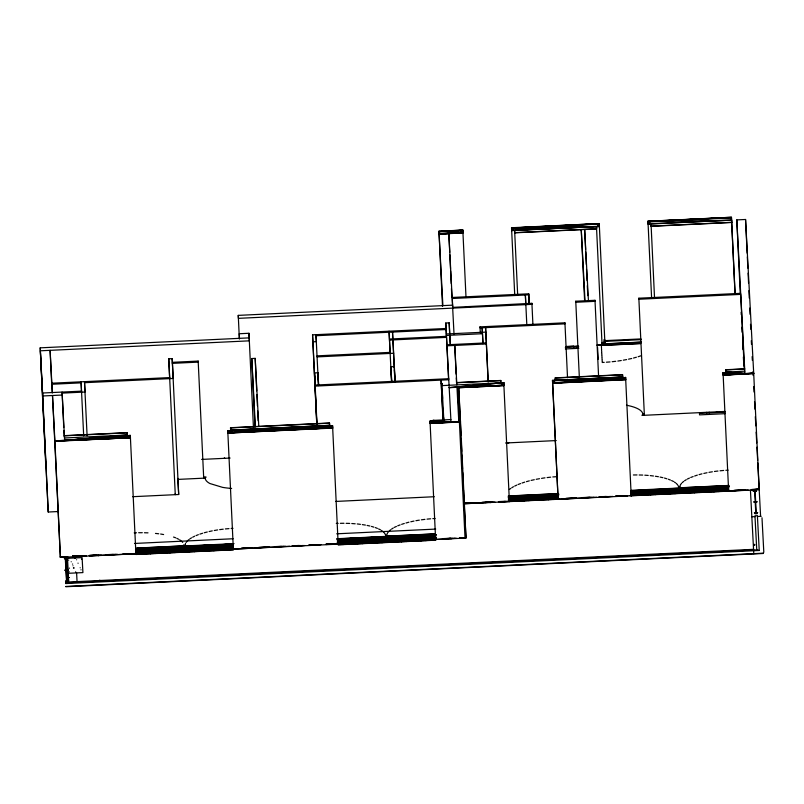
<?xml version="1.0" encoding="UTF-8"?>
<svg xmlns="http://www.w3.org/2000/svg" width="804" height="804" viewBox="0 0 804 804"><rect width="100%" height="100%" fill="white"/><g stroke="black" fill="none" stroke-linecap="round" stroke-linejoin="round"><path stroke-width="1.21" d="M386.593 536.137L386.774 535.102M679.621 487.797L679.812 486.752M386.895 534.429L387.387 533.303M679.933 486.078L680.425 484.963M185.372 544.218L185.543 543.363M185.071 545.976L185.232 544.891M485.887 502.721L486.068 502.198M387.819 532.63L388.644 531.514M680.857 484.289L681.671 483.174M186.216 542.419L187.01 541.303M74.953 557.956L74.41 558.016M77.988 563.142L78.119 563.232M389.377 530.851L390.593 529.756M509.364 489.485L510.761 488.4M682.405 482.511L683.621 481.405M187.654 540.64L189 539.544M189.804 538.891L191.543 537.836M391.528 529.112L393.226 528.047M511.776 487.757L513.475 486.701M684.556 480.762L686.254 479.707M192.658 537.213L194.628 536.198M397.699 525.826L400.121 524.891M394.272 527.414L396.412 526.429M518.098 484.5L520.55 483.576M514.671 486.088L516.811 485.103M687.299 479.073L689.45 478.078M690.726 477.486L693.149 476.551M69.526 568.177L69.315 568.177M196.025 535.625L198.357 534.66M75.646 571.795L75.676 571.915M81.063 569.795L80.943 569.855M68.119 569.925L64.943 570.167L68.099 569.724M466.018 297.57L462.823 230.065L439.105 234.095L462.973 232.959L462.823 230.065L438.954 231.21L442.522 306.465M604.95 343.951L599.241 223.562L511.545 227.743L511.696 230.627L599.392 226.447L599.241 223.562L597.563 224.165L513.274 228.185L511.545 227.743L514.741 295.249M130.318 435.456L125.715 436.19L125.665 435.346L127.364 434.984L64.632 440.351L130.318 435.456L130.439 437.738L54.913 441.336L52.491 395.508L60.39 557.383L135.906 553.785L130.318 435.456L64.632 440.351L62.079 392.081M603.754 339.951L604.719 339.61L604.869 342.494L601.945 342.635L602.085 345.197M596.648 497.284L558.117 499.274L552.649 383.227L554.318 382.634L623.994 379.307L625.723 379.749L625.602 377.468L621 378.202L554.207 380.533L554.318 382.634L553.484 380.573L553.604 382.885L624.738 379.498L624.648 377.81L625.602 377.468L631.2 495.787L630.205 495.545M640.758 355.85L638.145 356.745M234.306 548.79L233.351 549.132L227.763 430.803L330.896 426.411L332.575 425.808L332.695 428.09L227.884 433.085L227.763 430.803L332.695 428.09L331.62 426.15L327.972 426.552L327.931 425.698L329.62 425.336L230.647 430.06M401.638 524.349L404.291 523.474M522.077 483.033L524.69 482.139M559.071 498.932L558.117 499.274L557.865 494.54M694.676 476.008L697.329 475.124M729.6 490.802L728.645 491.143L728.394 486.41M337.087 542.197L338.052 541.856M436.572 539.142L435.617 539.484L430.019 421.165L450.994 421.929L445.768 323.017L449.175 322.846L449.748 333.801M199.874 534.117L202.608 533.263M204.256 532.75L207.261 531.997M72.511 564.086L72.651 564.026M633.512 358.031L636.406 357.227M526.429 481.656L529.313 480.852M406.03 522.992L408.914 522.188M699.058 474.641L701.952 473.837M209.11 531.555L212.256 530.861M628.537 359.167L631.723 358.483M626.628 359.579L623.311 360.182M531.112 480.4L534.288 479.717M536.198 479.305L539.524 478.702M410.814 521.766L413.99 521.082M703.842 473.425L707.017 472.742M503.786 382.935L502.078 383.026L502.932 385.307L449.185 387.649L503.766 382.664L503.917 385.558L457.737 387.759L503.917 385.558L502.812 382.985L502.932 385.307L456.984 387.498M552.489 380.342L552.649 383.227L625.723 379.749L624.648 377.81L623.934 378.061L623.994 379.307L621 378.202L620.959 377.347L622.648 376.996L552.489 380.342L557.966 496.39M214.276 530.509L217.623 529.926M81.666 559.112L81.526 559.192M621.271 360.514L617.854 361.056M541.564 478.37L544.971 477.827M714.414 471.466L717.942 471.033M708.967 472.35L712.374 471.797M415.939 520.69L419.336 520.148M421.386 519.816L424.914 519.374M229.492 431.245L231.673 430.914L231.632 430.291L232.416 431.105L229.492 431.245L229.552 432.492L227.884 433.085L331.71 427.839L331.62 426.15L327.972 426.552L330.967 427.648L330.896 426.411L331.71 427.839L228.838 432.743L227.763 430.803M748.182 490.018L728.645 491.143L723.047 372.815L724.786 373.257L726.967 372.925L726.927 372.302L727.71 373.116L744.926 373.538L736.796 219.894L745.559 219.482L753.72 373.639L723.168 375.096L723.047 372.815L727.71 373.116L727.66 372.262L725.942 372.071L744.795 371.167M430.019 421.165L431.105 423.095L459.536 421.748L430.14 423.447L431.818 422.844L431.748 421.597L433.929 421.276L433.899 420.643L434.673 421.457L430.019 421.165L430.14 423.447L460.521 421.989L465.998 538.037L435.617 539.484L456.431 538.288M625.602 377.468L621.723 377.95L620.959 377.347M289.641 546.288L233.351 549.132L338.172 544.137L332.575 425.808L328.695 426.291L327.931 425.698M219.693 529.625L223.231 529.193M225.361 528.931L228.969 528.63M612.166 361.71L615.723 361.308M547.112 477.586L550.67 477.174M720.072 470.792L723.67 470.451M427.045 519.133L430.642 518.791M125.715 436.19L129.354 435.798L130.439 437.738L54.903 441.044L130.439 437.738M449.185 387.649L503.766 382.664L509.394 501.606L498.47 501.776M75.023 555.976L72.571 556.187L75.094 555.986M231.16 528.479L233.019 528.339M604.206 362.353L602.266 362.483L602.206 361.408M552.81 476.943L556.448 476.692M725.851 470.3L728.112 470.139M606.387 362.202L610.025 361.941M432.823 518.64L435.075 518.49M79.124 555.966L72.571 556.278L76.34 555.976M64.632 440.351L128.64 436.049L129.444 437.487L54.893 440.823L60.39 557.383M72.571 556.237L76.259 555.986M462.823 230.065L438.964 231.502L461.868 230.406L462.963 232.678L439.105 234.095L462.963 232.678M751.851 489.817L759.167 489.174M460.109 538.077L465.024 538.087L457.717 387.458M464.179 503.756L759.197 489.686L753.69 373.126L723.168 375.096L753.7 373.347L724.133 374.754L723.047 372.815M743.147 490.058L734.524 490.53L745.62 490.038M751.77 489.576L757.931 489.234L751.639 489.525M443.798 538.74L452.22 538.278M460.652 537.806L464.27 537.826M464.431 503.736L494.973 502.078M498.631 501.877L508.409 501.354L498.47 501.827M599.241 223.562L512.54 227.994L512.661 230.316L511.545 227.743M554.207 380.533L623.994 379.307L553.604 382.885L552.509 380.614L622.648 376.996M552.649 383.227L624.738 379.498L623.934 378.061L621 378.202L624.648 377.81L621.723 377.95L621.693 377.317L622.678 377.609L622.527 374.654L555.293 377.86L555.423 380.553M599.131 497.153L612.809 496.44M616.537 496.249L627.723 495.666L616.477 496.199M654.516 297.611L651.039 223.984L651.17 226.326L731.72 222.487L731.439 217.261L647.964 221.241L649.079 223.803L648.959 221.492L731.459 217.552L647.964 221.241L651.592 297.751M232.366 430.251L330.967 427.648L228.838 432.743L228.748 431.055L231.673 430.914L230.668 430.331L329.62 425.336M576.367 498.058L565.252 498.621L576.548 498.098M582.538 497.736L591.181 497.304M599.824 496.862L607.241 496.48M615.884 496.048L623.291 495.666M241.783 548.418L251.742 547.926M257.973 547.614L267.933 547.112M275.41 546.74L284.124 546.308M292.847 545.876L300.314 545.504M309.037 545.062L316.515 544.69M326.474 544.197L332.705 543.886L325.962 544.197M292.143 546.167L304.656 545.534M309.661 545.273L320.917 544.71M337.177 543.886L325.921 544.459L338.172 544.137M461.144 230.668L438.974 231.723L461.868 230.406L461.988 232.728L461.144 230.668L461.255 232.758M735.067 293.761L731.59 220.145L648.104 223.854L649.813 223.773L649.702 221.673L731.469 217.773M514.731 232.637L596.588 228.738M651.16 226.135L731.71 222.296M452.23 297.46L528.72 293.812L529.223 303.43M528.771 294.847L452.28 298.495L452.752 307.651M239.371 339.087L238.255 315.379L452.632 305.158M238.255 315.379L238.416 318.344L531.957 304.344L531.906 303.309L452.752 307.379M575.754 301.219L595 300.294L595.06 301.339L575.815 302.254L575.754 301.219L579.342 377.327M626.497 405.246A40.964 12.452 -2.7 0 1 642.858 414.321L644.326 414.251L644.376 415.286L638.848 298.204L740.675 293.349M45.828 466.843L40.361 350.795L249.371 340.836L248.969 333.278L239.23 333.74L239.471 338.333M57.968 511.545L48.22 512.017L40.2 347.841L249.22 337.871M316.796 424.693L312.555 334.846L446.049 328.484M480.028 326.866L564.931 322.816L564.991 323.851L480.078 327.901L480.028 326.866L480.31 332.886M446.341 333.962L485.807 332.112M312.555 334.846L312.927 341.811L316.334 341.65L315.962 334.685M446.421 335.439L482.47 333.72L482.943 343.71M389.468 339.047L446.471 336.333M389.518 340.082L446.521 337.368L448.562 379.498M446.913 344.775L486.38 342.886L488.199 381.568M169.694 378.744L168.75 358.785L172.167 358.614L173.212 378.463L84.541 382.694L87.093 435.698M446.974 345.81L486.43 343.931L485.576 327.64L488.159 382.031M604.769 340.645L640.999 338.916M604.809 341.388L641.039 339.66M172.357 362.323L198.176 361.086L198.236 362.122L172.418 363.358L178.689 494.51L132.64 496.701M255.009 427.165L251.773 358.534L255.19 358.373L258.787 426.371M390.171 352.383L317.088 355.86L317.138 356.896L393.628 353.257L394.985 381.95M604.94 343.8L641.17 342.072M602.025 344.082L641.18 342.223M602.045 344.534L640.627 342.695M566.096 346.494L573.543 346.142M597.101 345.016L602.055 344.785M604.256 344.725L640.637 342.986M565.976 346.695L578.518 346.102M597.111 345.207L602.075 344.976L596.478 226.587L596.598 228.929L514.741 232.828L514.62 230.497L517.686 295.219M601.352 345.228L604.035 345.107L603.975 343.991M604.276 345.167L640.657 343.429M601.362 345.459L640.667 343.579M565.323 347.469L578.719 346.836M565.403 348.946L578.8 348.313M391.638 381.719L390.925 366.745L394.342 366.584L395.116 381.257M51.838 383.206L169.744 377.589M316.977 424.07L314.565 372.905L317.982 372.744L318.625 384.905M81.566 391.146L42.592 393.005L48.22 512.017M62.24 395.035L42.743 395.97L40.2 347.841M315.208 385.066L448.712 378.704M448.763 379.739L315.268 386.101L314.565 372.905M456.732 382.563L500.721 380.463L500.842 382.804M726.002 373.669L725.821 369.729L744.675 368.835M441.245 383.498L441.878 383.468M456.742 382.754L500.731 380.654M555.303 378.051L622.537 374.845M725.831 369.92L744.685 369.026M503.766 382.664L441.989 385.608L441.868 383.277L443.808 419.899M552.509 380.614L622.668 377.267M725.821 369.729L725.972 372.674L724.042 373.066L724.133 374.754L724.846 374.493L724.786 373.257L727.71 373.116M753.69 373.126L724.846 374.493L724.042 373.066L727.66 372.262L744.926 373.538L724.786 373.257M64.38 435.647L127.233 432.642L127.394 435.597L126.399 435.306L126.429 435.939L129.354 435.798L129.444 437.487L54.893 440.823M230.708 431.658L230.527 427.718L329.499 423.004L329.65 425.949L328.695 426.291L328.665 425.658L332.575 425.808M64.39 435.838L127.243 432.843M230.537 427.909L329.509 423.195M442.954 420.03L441.064 380.101L443.054 417.778L443.687 417.748L443.808 420.241M64.511 437.989L127.364 434.984M450.873 419.557L432.914 420.412L432.944 421.025L431.014 421.407L431.105 423.095L458.793 421.557L431.818 422.844L431.014 421.407L433.929 421.276L432.924 420.693L450.994 421.929L431.748 421.597M125.665 435.346L127.374 435.265M230.668 430.331L329.64 425.617M330.967 427.648L229.552 432.492L228.748 431.055L230.678 430.673L230.527 427.718M725.097 411.437L641.944 415.407L642.858 414.321M725.047 412.181L699.47 413.407L699.55 414.884L725.128 413.668M505.525 442.994L556.257 440.572M201.633 459.416L230.095 458.059M198.176 361.086L203.703 478.169L203.653 477.134L206.095 477.023L205.171 478.099A41.014 12.472 -2.7 0 0 209.924 483.536L222.577 487.365A40.924 12.442 -2.7 0 0 231.642 488.44M177.885 479.405L205.171 478.099M335.71 501.435L434.271 496.731M679.943 487.475L680.727 487.435M680.938 487.737L679.772 487.787M508.369 495.967L558.549 493.566M678.626 486.993L678.888 487.827L729.077 485.435M508.369 496.108L558.559 493.716M631.16 490.329L679.631 488.018L679.923 493.465M681.822 487.837L727.128 485.676M509.203 496.369L511.032 496.279M719.017 486.36L720.846 486.279M508.399 496.56L558.579 494.158M681.842 488.279L727.158 486.118M630.688 490.802L676.998 489.033L630.718 491.244M508.409 496.852L558.599 494.46M679.671 488.681L729.369 486.319M509.153 497.003L557.875 494.681M679.681 488.872L728.394 486.551M508.188 497.304L558.86 494.892M729.389 486.762L631.441 491.204M509.173 497.405L557.896 495.083M630.768 491.606L728.625 486.943M509.193 497.746L557.916 495.425M630.999 491.937L728.434 487.284M509.233 498.48L557.956 496.158M631.039 492.671L728.474 488.028M508.279 499.033L509.254 498.982M509.274 499.224L557.986 496.902M631.07 493.415L728.514 488.772M509.304 499.967L558.026 497.646M631.11 494.158L728.555 489.505M509.344 500.701L558.066 498.379M631.15 494.892L728.595 490.249M464.511 503.224L471.144 502.902M481.777 502.399L488.47 502.078M499.033 501.575L505.264 501.274M565.885 498.39L572.237 498.088M582.186 497.606L589.654 497.254M599.603 496.782L605.824 496.48M615.784 496.008L623.512 495.636M733.891 490.37L741.037 490.038M464.943 503.425L476.39 502.882M481.526 502.631L492.993 502.088M582.709 497.807L594.015 497.264M598.879 497.033L610.527 496.48M751.66 489.747L759.177 489.395M509.384 501.445L558.107 499.123M631.19 495.636L728.635 490.993M755.79 490.068L753.84 490.088L753.881 490.832M753.167 491.234L756.574 491.003M757.137 501.666L753.73 501.827M755.227 502.349C750.725 502.078 760.162 501.636 755.71 502.329M134.499 543.454L233.11 538.75M336.685 533.806L435.708 529.082M751.83 516.761L754.996 516.61M757.438 516.5L761.086 516.319M183.191 545.534L183.975 545.504M386.915 535.816L387.699 535.786M185.061 545.755L136.821 548.057L136.871 548.941L184.377 546.67M385.598 535.333L385.86 536.178L434.1 533.876L434.14 534.76M136.831 548.197L182.146 546.037M234.034 543.635L184.337 546.006L184.397 547.122M336.906 538.73L386.603 536.358L386.664 537.474M388.794 536.188L434.1 534.027M336.916 538.951L384.664 536.68L384.714 537.564M136.861 548.64L182.166 546.479M388.814 536.63L434.13 534.469M386.644 537.032L436.331 534.66M135.946 549.433L232.617 544.599M336.966 539.846L436.361 535.102M135.474 549.594L233.331 544.931M337.74 539.956L435.597 535.283M135.705 549.886L233.15 545.233M337.961 540.238L435.406 535.585M135.745 550.619L233.18 545.976M338.002 540.971L435.446 536.328M135.775 551.363L233.22 546.71M338.042 541.715L435.487 537.072M135.816 552.107L233.26 547.454M338.082 542.459L435.527 537.806M135.856 552.84L233.301 548.197M338.122 543.192L435.567 538.549M60.36 556.86L62.863 556.75L60.36 556.86L61.828 556.8M89.133 555.494L96.641 555.132M106.651 554.659L113.233 554.348M122.911 553.886L129.243 553.584M241.26 548.238L247.552 547.936M258.717 547.403L265.079 547.102M275.089 546.619L281.35 546.328M292.616 545.785L298.877 545.494M308.897 545.011L315.208 544.71M443.014 538.62L450.471 538.258M459.808 537.816L464.26 537.605M72.541 556.288L78.621 555.996M89.576 555.474L95.656 555.182M66.581 556.79L60.37 557.092L67.807 556.76M72.551 556.509L83.978 555.966M89.556 555.695L101.274 555.132M106.259 554.901L117.685 554.358M134.921 553.534L123.705 554.067L135.906 553.785L90.088 555.785M135.896 553.584L233.341 548.941M241.552 548.449L252.416 547.926M258.144 547.655L269.742 547.102M275.712 546.82L285.852 546.338M292.013 546.037L303.329 545.504M309.58 545.202L319.62 544.72M338.162 543.936L435.597 539.293M443.527 538.811L455.114 538.258M460.059 538.027L465.003 537.786M135.936 554.328L233.381 549.675M338.193 544.68L435.637 540.027M67.164 557.946L68.752 557.875M67.516 558.82L64.33 558.609L67.275 558.76M64.953 570.247L65.928 570.197L66.501 581.021L65.526 581.071M68.29 573.292L82.912 572.599L82.108 557.614L67.496 558.308L68.34 574.287M68.692 580.92L67.476 580.98L66.903 570.157L68.159 570.066M65.576 582.156L753.559 549.343M65.616 582.82L756.755 549.856L759.237 550.479L757.388 515.676L754.956 515.796L756.755 549.856M65.657 583.563L759.237 550.479M65.807 586.448L763.368 553.182M65.827 586.739L763.257 553.484L763.8 551.996L761.991 517.766M604.678 342.504L603.151 342.303L604.859 342.223L604.126 340.705M72.792 556.308L80.239 555.976M90.189 555.534L98.882 555.142M106.339 554.81L116.278 554.368M502.932 385.307L456.973 387.277L458.803 421.778M464.933 503.214L472.38 502.892M482.32 502.47L491.013 502.098M72.752 556.549L86.38 555.946M326.414 544.057L330.203 543.916M326.454 543.966L328.947 543.896M134.218 532.831L136.479 532.781M138.67 532.72L142.288 532.71M633.391 474.973L637.019 474.933M336.303 523.414L338.172 523.374M340.363 523.324L343.991 523.273M649.702 221.673L731.59 220.145L648.114 224.125L647.964 221.241M75.305 557.936L75.737 556.649M144.439 532.75L147.996 532.851M639.16 474.983L642.728 475.074M346.132 523.334L349.7 523.424M725.942 372.071L744.926 373.538M650.255 475.606L653.461 475.998M644.818 475.184L648.215 475.445M351.79 523.525L355.187 523.786M357.227 523.947L360.433 524.339M450.994 421.929L432.914 420.412L434.632 420.603L434.673 421.457M155.484 533.414L158.72 533.786M655.35 476.259L658.416 476.722M362.323 524.6L365.388 525.072M160.639 534.027L163.604 534.549M660.104 477.084L662.928 477.666M367.076 525.424L369.89 526.007M435.497 537.213L436.482 537.454M668.365 479.234L670.435 480.058M664.496 478.068L666.908 478.792M371.468 526.409L373.88 527.143M375.337 527.575L377.398 528.409M449.868 538.288L451.305 538.74M173.533 537.052L175.764 537.836M671.601 480.571L673.45 481.455M378.573 528.921L380.423 529.796M176.87 538.368L178.669 539.263M381.287 530.379L382.744 531.333M674.325 482.028L675.772 482.993M179.674 539.816L181.011 540.79M181.804 541.373L182.729 542.409M677.933 485.254L678.415 486.33M676.486 483.586L677.39 484.631M383.458 531.936L384.362 532.972M384.905 533.595L385.387 534.68M649.813 223.773L648.959 221.492L731.439 217.261L735.057 293.892M184.036 544.77L184.327 545.785M751.308 340.675L751.509 344.434M752.152 356.624L752.353 360.373M752.946 371.629L753.147 375.498M753.74 386.634L754.021 392.04M754.534 401.638L754.936 409.226M755.328 416.643L755.81 425.859M756.142 432.13L756.715 442.954M756.946 447.165L757.649 460.441M757.78 462.913L760.604 516.339M757.72 512.55L754.313 512.781M756.333 491.013L753.408 491.154M757.479 512.63L754.554 512.771M755.79 489.998L755.83 490.741M757.006 512.952L757.046 513.696L755.097 513.786L755.056 513.042M755.117 491.073L756.262 512.691M754.624 491.093L755.77 512.711M754.263 544.258L754.293 544.81M742.584 342.022L742.996 349.68M743.378 356.996L743.851 365.921M750.423 490.108L753.589 550.006M753.629 550.75L753.78 553.634M727.128 485.536L727.168 486.42M723.52 486.641L723.771 491.375M718.645 486.872L718.897 491.606M713.771 487.103L714.022 491.837M709.178 412.201L709.218 412.944M706.746 412.311L706.786 413.055M708.907 487.335L709.158 492.078M704.033 487.566L704.284 492.309M699.158 487.797L699.41 492.54M694.284 488.028L694.535 492.772M689.41 488.269L689.661 493.003M684.546 488.5L684.787 493.234M681.812 487.696L681.862 488.581M680.737 487.626L679.933 487.274L680.013 487.777M677.742 489.224L677.692 488.329L631.421 490.762M674.827 489.505L675.048 493.696M669.953 489.736L670.174 493.927M665.089 489.968L665.31 494.169M660.215 490.209L660.436 494.4M655.34 490.44L655.561 494.631M650.466 490.671L650.687 494.862M638.848 298.204L638.909 299.239L740.735 294.385L744.263 369.257M645.592 490.902L645.813 495.093M640.718 491.133L640.949 495.324M635.853 491.365L636.075 495.555M630.979 491.596L631.2 495.787M604.236 344.424L604.286 345.318M603.412 342.564L603.482 344.022M601.342 345.006L601.422 346.524M601.452 347.197L601.513 348.303M601.553 348.976L601.603 350.082M601.643 350.745L601.704 351.861M601.734 352.524L601.794 353.639M601.834 354.303L601.894 355.418M601.925 356.082L601.985 357.187M602.015 357.86L602.075 358.966M602.116 359.629L602.176 360.745M597.563 347.418L598.186 359.267M588.427 300.616L584.659 229.502L585.603 249.461M585.01 300.776L581.252 229.663L584.608 300.786M576.247 346.202L576.287 346.946M573.815 346.323L573.855 347.067M555.293 377.86L555.413 380.202M552.991 494.772L553.242 499.505M548.117 495.003L548.368 499.746M543.253 495.234L543.504 499.977M538.379 495.465L538.63 500.209M533.504 495.696L533.755 500.44M528.63 495.927L528.881 500.671M523.766 496.168L524.017 500.902M518.892 496.4L519.143 501.133M514.017 496.631L514.269 501.364M509.143 496.862L509.394 501.606M502.078 383.026L502.188 385.116M482.963 343.057L482.159 327.801L482.4 332.796M460.521 421.989L458.712 387.709L460.119 417.658M464.31 506.208L465.998 538.037M456.853 384.905L454.762 345.439L456.119 374.141M450.32 344.614L449.828 335.278L450.3 345.258M438.954 231.21L442.893 305.62M435.396 535.444L435.647 540.187L338.203 544.831L337.951 540.097M430.522 535.675L430.773 540.419M425.658 535.906L425.909 540.65M420.783 536.147L421.035 540.881M415.909 536.379L416.16 541.112M411.035 536.61L411.286 541.343M406.171 536.841L406.422 541.574M392.875 338.886L392.513 332.072L392.804 338.313M393.628 353.257L392.925 339.921L394.221 367.378M401.296 537.072L401.548 541.816M389.046 331.198L391.578 382.111M390.925 366.745L391.709 381.418M396.422 537.303L396.673 542.047M391.548 537.534L391.799 542.278M388.784 536.037L388.834 536.921M387.91 536.077L386.734 536.137M387.659 536.087L386.905 535.625L386.985 536.117M386.674 537.765L386.925 542.509M381.81 538.007L382.051 542.74M376.935 538.238L377.187 542.971M372.061 538.469L372.312 543.202M367.187 538.7L367.438 543.434M362.313 538.931L362.564 543.665M357.448 539.162L357.7 543.906M352.574 539.394L352.825 544.137M347.7 539.625L347.951 544.368M342.826 539.856L343.077 544.599M293.279 545.755L293.309 546.278M251.773 358.534L255.37 426.532M233.14 545.092L233.391 549.825L135.946 554.479L135.695 549.735M232.597 544.157L186.297 546.137L186.347 547.021M228.266 545.323L228.517 550.067M223.391 545.554L223.643 550.298M218.517 545.785L218.768 550.529M213.653 546.016L213.904 550.76M208.779 546.258L209.03 550.991M203.904 546.489L204.156 551.222M199.03 546.72L199.281 551.454M194.156 546.951L194.407 551.685M189.292 547.182L189.543 551.926M184.417 547.413L184.669 552.157M184.186 545.795L183.01 545.846M183.985 545.685L183.181 545.333L183.262 545.836M182.136 545.886L182.186 546.78M177.835 478.37L178.689 494.51M179.543 547.645L179.794 552.388M168.75 358.785L175.272 494.671L175.222 493.636M174.669 547.876L174.92 552.619M169.795 548.117L170.046 552.851M164.931 548.348L165.172 553.082M160.056 548.579L160.308 553.313M155.182 548.81L155.433 553.544M150.308 549.042L150.559 553.785M145.434 549.273L145.685 554.016M140.569 549.504L140.821 554.247M128.64 436.049L128.7 437.296M84.49 381.659L85.033 392.02L62.139 393.116L63.767 427.477M81.073 381.82L83.686 435.858M76.601 572.9L77.053 581.604M68.37 574.95L68.43 576.066M68.471 576.729L68.531 577.835M68.561 578.508L68.621 579.614M68.652 580.287L68.692 580.99L65.546 581.443L68.451 581.001M66.772 558.489L66.732 557.745L64.782 557.845L64.822 558.579M67.978 581.322L68.018 582.066M66.24 557.775L65.275 557.815M66.3 558.88L66.873 569.704M66.059 558.82L67.234 581.061M65.566 558.84L66.742 581.091M65.335 558.931L65.908 569.755M66.028 581.423L66.069 582.156M52.33 392.543L50.099 350.333L51.687 384.031M203.653 477.134L203.703 478.169M745.559 219.482L747.147 253.17M747.328 256.908L747.861 268.144M748.092 273.139L748.564 283.119M748.916 290.606L749.268 298.093M749.74 308.073L750.031 314.314M750.504 324.293L750.745 329.288M736.796 219.894L740.263 293.52M741.147 312.233L741.268 314.726M741.851 327.208L742.092 332.203M622.527 374.654L622.718 378.594M595 300.294L598.588 376.413M585.724 251.964L586.307 264.436M586.548 269.43L587.071 280.656M587.312 285.651L587.784 295.631M564.931 322.816L567.524 377.719M531.906 303.309L532.911 324.514M528.72 293.812L529.193 303.791M525.776 303.741L525.364 295.008L526.811 324.595M500.721 380.463L500.852 383.156M460.3 421.396L460.943 435.125M461.124 438.873L461.707 451.345M461.888 455.094L462.531 468.822M462.712 472.561L463.355 486.289M463.536 490.028L464.119 502.51M456.29 377.88L456.531 382.875M454.029 334.323L448.843 233.632L449.727 252.345M449.848 254.838L450.491 268.566M450.612 271.069L451.205 283.541M451.436 288.536L451.848 297.269M449.175 322.846L449.697 334.082M445.768 323.017L446.059 329.248M446.461 337.007L446.109 329.519L316.022 335.72L318.495 385.598M442.351 393.096L442.582 398.442M443.054 408.422L443.406 415.909M443.054 417.778L443.175 420.271M394.342 369.87L394.864 381.106M389.106 332.243L390.111 352.775M329.499 423.004L329.68 426.934M317.982 372.744L318.565 385.227M312.927 341.811L316.806 424.16M255.19 358.373L256.717 390.814M256.888 394.553L257.421 405.789M257.652 410.784L258.124 420.763M248.969 333.278L253.451 427.708M172.167 358.614L172.398 363.609M127.233 432.642L127.424 436.582M81.536 391.588L81.124 382.855L51.898 384.252L52.31 392.985M63.898 430.552L64.189 436.783M68.179 577.393L69.033 577.543L68.179 577.393M753.961 544.69L754.815 544.841L753.961 544.69M68.682 560.117L68.702 560.117M717.459 411.799L716.454 411.759L717.459 411.799M100.249 580.498L99.254 580.448L100.249 580.498M721.399 486.249L720.394 486.199L721.399 486.249M224.256 458.179L224.889 458.401L224.256 458.179M98.932 555.544L97.937 555.494L98.932 555.544M229.522 544.077L228.527 544.027L229.522 544.077M508.751 442.843L507.756 442.793L508.751 442.843M490.621 502.5L489.616 502.45L490.621 502.5M511.585 496.259L510.58 496.209L511.585 496.259M493.756 561.735L492.751 561.684L493.756 561.735M74.028 567.966L73.415 567.956L73.938 567.956M70.31 559.775L70.31 559.775M77.506 561.775L77.506 561.775M69.335 571.805L69.345 571.805M81.948 571.795L81.948 571.795M71.194 561.775L71.204 561.775M82.028 557.765L82.028 557.765M72.089 563.785L72.089 563.785M72.973 565.785L72.983 565.785M80.169 567.785L80.179 567.785M78.4 563.775L78.4 563.775M79.284 565.785L79.284 565.785M74.762 569.795L74.762 569.795M76.611 559.775L76.621 559.775M68.451 557.886L67.476 557.936L68.451 557.886M598.287 223.904L513.274 228.185L513.394 230.276L599.392 226.447L513.274 228.185L599.392 226.447L511.686 230.356L513.394 230.276L512.54 227.994L598.287 223.904L599.382 226.175L597.673 226.256L597.563 224.165L598.407 226.225L598.287 223.904M233.331 544.117L187.041 546.328L233.331 544.117M383.95 536.931L337.66 539.142L383.95 536.931M604.869 342.494L602.367 342.604L604.869 342.494"/></g></svg>
